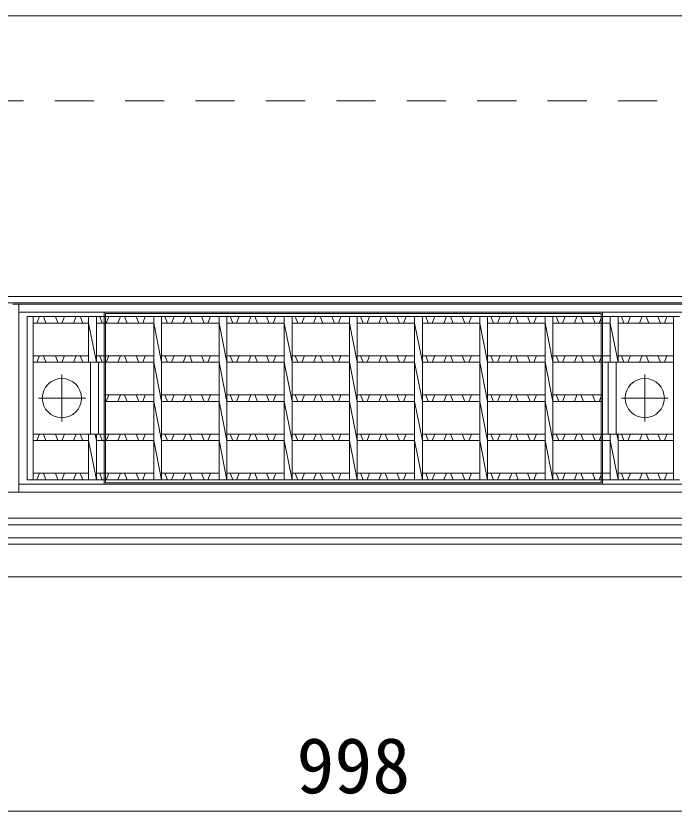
# Model space of a CAD drawing. Units: millimetres at full size, sheet at 1:40; details may follow other scales. Extents: x -1934 to 44546, y -100881 to -70395.
# Drawn here: x 1411 to 1915, y -94801 to -94191 of the extents above; entities that cross this region are included whole.
import ezdxf
from ezdxf.enums import TextEntityAlignment as Align

# ---------------------------------------------------------------- set-up
doc = ezdxf.new("R2010")
doc.units = ezdxf.units.MM
doc.header["$LTSCALE"] = 40
doc.linetypes.add('CHAIN', pattern=[18.5, 12, -1.5, 3.5, -1.5])
doc.linetypes.add('USER2', pattern=[1.35, 0.75, -0.6])
for name, color, linetype, lineweight in [('0_2', 7, 'Continuous', 13), ('エンボス', 4, 'Continuous', 5), ('グレーチング', 7, 'USER2', 5), ('中心線', 1, 'CHAIN', 9), ('受枠', 3, 'USER2', 5), ('本体', 2, 'Continuous', 13)]:
    doc.layers.add(name, color=color, linetype=linetype, lineweight=lineweight)
doc.styles.add('ＭＳ ゴシック', font='')
doc.styles.get('ＭＳ ゴシック').set_extended_font_data('MS Gothic')

msp = doc.modelspace()

# ---------------------------------------------------------------- linework, layer by layer
at = {"layer": '0_2'}
msp.add_line((1170.3, -94800.9), (2168.3, -94800.9), dxfattribs=at)
at = {"layer": 'エンボス'}
for p, q in [((1426.63, -94426.86), (1428.63, -94421.86)), ((1431.63, -94421.86), (1433.63, -94426.86)), ((1442.8, -94426.86), (1440.8, -94421.86)), ((1447.8, -94421.86), (1445.8, -94426.86)), ((1454.8, -94426.86), (1456.8, -94421.86)), ((1459.8, -94421.86), (1461.8, -94426.86)), ((1476.8, -94426.86), (1474.8, -94421.86)), ((1481.8, -94421.86), (1479.8, -94426.86)), ((1488.8, -94426.86), (1490.8, -94421.86)), ((1493.8, -94421.86), (1495.8, -94426.86)), ((1504.8, -94426.86), (1502.8, -94421.86)), ((1509.8, -94421.86), (1507.8, -94426.86)), ((1526.8, -94426.86), (1524.8, -94421.86)), ((1531.8, -94421.86), (1529.8, -94426.86)), ((1538.8, -94426.86), (1540.8, -94421.86)), ((1543.8, -94421.86), (1545.8, -94426.86)), ((1554.8, -94426.86), (1552.8, -94421.86)), ((1559.8, -94421.86), (1557.8, -94426.86)), ((1576.8, -94426.86), (1574.8, -94421.86)), ((1581.8, -94421.86), (1579.8, -94426.86)), ((1588.8, -94426.86), (1590.8, -94421.86)), ((1593.8, -94421.86), (1595.8, -94426.86)), ((1604.8, -94426.86), (1602.8, -94421.86)), ((1609.8, -94421.86), (1607.8, -94426.86)), ((1626.8, -94426.86), (1624.8, -94421.86)), ((1631.8, -94421.86), (1629.8, -94426.86)), ((1638.8, -94426.86), (1640.8, -94421.86)), ((1643.8, -94421.86), (1645.8, -94426.86)), ((1654.8, -94426.86), (1652.8, -94421.86)), ((1659.8, -94421.86), (1657.8, -94426.86)), ((1676.8, -94426.86), (1674.8, -94421.86)), ((1681.8, -94421.86), (1679.8, -94426.86)), ((1688.8, -94426.86), (1690.8, -94421.86)), ((1693.8, -94421.86), (1695.8, -94426.86)), ((1704.8, -94426.86), (1702.8, -94421.86)), ((1709.8, -94421.86), (1707.8, -94426.86)), ((1726.8, -94426.86), (1724.8, -94421.86)), ((1731.8, -94421.86), (1729.8, -94426.86)), ((1738.8, -94426.86), (1740.8, -94421.86)), ((1743.8, -94421.86), (1745.8, -94426.86)), ((1754.8, -94426.86), (1752.8, -94421.86)), ((1759.8, -94421.86), (1757.8, -94426.86)), ((1776.8, -94426.86), (1774.8, -94421.86)), ((1781.8, -94421.86), (1779.8, -94426.86)), ((1788.8, -94426.86), (1790.8, -94421.86)), ((1793.8, -94421.86), (1795.8, -94426.86)), ((1804.8, -94426.86), (1802.8, -94421.86)), ((1809.8, -94421.86), (1807.8, -94426.86)), ((1826.8, -94426.86), (1824.8, -94421.86)), ((1831.8, -94421.86), (1829.8, -94426.86)), ((1838.8, -94426.86), (1840.8, -94421.86)), ((1843.8, -94421.86), (1845.8, -94426.86)), ((1854.8, -94426.86), (1852.8, -94421.86)), ((1859.8, -94421.86), (1857.8, -94426.86)), ((1876.8, -94426.86), (1874.8, -94421.86)), ((1881.8, -94421.86), (1879.8, -94426.86)), ((1888.8, -94426.86), (1890.8, -94421.86)), ((1893.8, -94421.86), (1895.8, -94426.86)), ((1904.8, -94426.86), (1902.8, -94421.86)), ((1909.8, -94421.86), (1907.8, -94426.86)), ((1426.63, -94456.86), (1428.63, -94451.86)), ((1431.63, -94451.86), (1433.63, -94456.86)), ((1442.8, -94456.86), (1440.8, -94451.86)), ((1447.8, -94451.86), (1445.8, -94456.86)), ((1454.8, -94456.86), (1456.8, -94451.86)), ((1459.8, -94451.86), (1461.8, -94456.86)), ((1476.8, -94456.86), (1474.8, -94451.86)), ((1481.8, -94451.86), (1479.8, -94456.86)), ((1488.8, -94456.86), (1490.8, -94451.86)), ((1493.8, -94451.86), (1495.8, -94456.86)), ((1504.8, -94456.86), (1502.8, -94451.86)), ((1509.8, -94451.86), (1507.8, -94456.86)), ((1526.8, -94456.86), (1524.8, -94451.86)), ((1531.8, -94451.86), (1529.8, -94456.86)), ((1538.8, -94456.86), (1540.8, -94451.86)), ((1543.8, -94451.86), (1545.8, -94456.86)), ((1554.8, -94456.86), (1552.8, -94451.86)), ((1559.8, -94451.86), (1557.8, -94456.86)), ((1576.8, -94456.86), (1574.8, -94451.86)), ((1581.8, -94451.86), (1579.8, -94456.86)), ((1588.8, -94456.86), (1590.8, -94451.86)), ((1593.8, -94451.86), (1595.8, -94456.86)), ((1604.8, -94456.86), (1602.8, -94451.86)), ((1609.8, -94451.86), (1607.8, -94456.86)), ((1626.8, -94456.86), (1624.8, -94451.86)), ((1631.8, -94451.86), (1629.8, -94456.86)), ((1638.8, -94456.86), (1640.8, -94451.86)), ((1643.8, -94451.86), (1645.8, -94456.86)), ((1654.8, -94456.86), (1652.8, -94451.86)), ((1659.8, -94451.86), (1657.8, -94456.86)), ((1676.8, -94456.86), (1674.8, -94451.86)), ((1681.8, -94451.86), (1679.8, -94456.86)), ((1688.8, -94456.86), (1690.8, -94451.86)), ((1693.8, -94451.86), (1695.8, -94456.86)), ((1704.8, -94456.86), (1702.8, -94451.86)), ((1709.8, -94451.86), (1707.8, -94456.86)), ((1726.8, -94456.86), (1724.8, -94451.86)), ((1731.8, -94451.86), (1729.8, -94456.86)), ((1738.8, -94456.86), (1740.8, -94451.86)), ((1743.8, -94451.86), (1745.8, -94456.86)), ((1754.8, -94456.86), (1752.8, -94451.86)), ((1759.8, -94451.86), (1757.8, -94456.86)), ((1776.8, -94456.86), (1774.8, -94451.86)), ((1781.8, -94451.86), (1779.8, -94456.86)), ((1788.8, -94456.86), (1790.8, -94451.86)), ((1793.8, -94451.86), (1795.8, -94456.86)), ((1804.8, -94456.86), (1802.8, -94451.86)), ((1809.8, -94451.86), (1807.8, -94456.86)), ((1826.8, -94456.86), (1824.8, -94451.86)), ((1831.8, -94451.86), (1829.8, -94456.86)), ((1838.8, -94456.86), (1840.8, -94451.86)), ((1843.8, -94451.86), (1845.8, -94456.86)), ((1854.8, -94456.86), (1852.8, -94451.86)), ((1859.8, -94451.86), (1857.8, -94456.86)), ((1876.8, -94456.86), (1874.8, -94451.86)), ((1881.8, -94451.86), (1879.8, -94456.86)), ((1888.8, -94456.86), (1890.8, -94451.86)), ((1893.8, -94451.86), (1895.8, -94456.86)), ((1904.8, -94456.86), (1902.8, -94451.86)), ((1909.8, -94451.86), (1907.8, -94456.86)), ((1481.8, -94481.86), (1479.8, -94486.86)), ((1488.8, -94486.86), (1490.8, -94481.86)), ((1493.8, -94481.86), (1495.8, -94486.86)), ((1504.8, -94486.86), (1502.8, -94481.86)), ((1509.8, -94481.86), (1507.8, -94486.86)), ((1526.8, -94486.86), (1524.8, -94481.86)), ((1531.8, -94481.86), (1529.8, -94486.86)), ((1538.8, -94486.86), (1540.8, -94481.86)), ((1543.8, -94481.86), (1545.8, -94486.86)), ((1554.8, -94486.86), (1552.8, -94481.86)), ((1559.8, -94481.86), (1557.8, -94486.86)), ((1576.8, -94486.86), (1574.8, -94481.86)), ((1581.8, -94481.86), (1579.8, -94486.86)), ((1588.8, -94486.86), (1590.8, -94481.86)), ((1593.8, -94481.86), (1595.8, -94486.86)), ((1604.8, -94486.86), (1602.8, -94481.86)), ((1609.8, -94481.86), (1607.8, -94486.86)), ((1626.8, -94486.86), (1624.8, -94481.86)), ((1631.8, -94481.86), (1629.8, -94486.86)), ((1638.8, -94486.86), (1640.8, -94481.86)), ((1643.8, -94481.86), (1645.8, -94486.86)), ((1654.8, -94486.86), (1652.8, -94481.86)), ((1659.8, -94481.86), (1657.8, -94486.86)), ((1676.8, -94486.86), (1674.8, -94481.86)), ((1681.8, -94481.86), (1679.8, -94486.86)), ((1688.8, -94486.86), (1690.8, -94481.86)), ((1693.8, -94481.86), (1695.8, -94486.86)), ((1704.8, -94486.86), (1702.8, -94481.86)), ((1709.8, -94481.86), (1707.8, -94486.86)), ((1726.8, -94486.86), (1724.8, -94481.86)), ((1731.8, -94481.86), (1729.8, -94486.86)), ((1738.8, -94486.86), (1740.8, -94481.86)), ((1743.8, -94481.86), (1745.8, -94486.86)), ((1754.8, -94486.86), (1752.8, -94481.86)), ((1759.8, -94481.86), (1757.8, -94486.86)), ((1776.8, -94486.86), (1774.8, -94481.86)), ((1781.8, -94481.86), (1779.8, -94486.86)), ((1788.8, -94486.86), (1790.8, -94481.86)), ((1793.8, -94481.86), (1795.8, -94486.86)), ((1804.8, -94486.86), (1802.8, -94481.86)), ((1809.8, -94481.86), (1807.8, -94486.86)), ((1826.8, -94486.86), (1824.8, -94481.86)), ((1831.8, -94481.86), (1829.8, -94486.86)), ((1838.8, -94486.86), (1840.8, -94481.86)), ((1843.8, -94481.86), (1845.8, -94486.86)), ((1854.8, -94486.86), (1852.8, -94481.86)), ((1859.8, -94481.86), (1857.8, -94486.86)), ((1426.63, -94516.86), (1428.63, -94511.86)), ((1431.63, -94511.86), (1433.63, -94516.86)), ((1442.8, -94516.86), (1440.8, -94511.86)), ((1447.8, -94511.86), (1445.8, -94516.86)), ((1454.8, -94516.86), (1456.8, -94511.86)), ((1459.8, -94511.86), (1461.8, -94516.86)), ((1476.8, -94516.86), (1474.8, -94511.86)), ((1481.8, -94511.86), (1479.8, -94516.86)), ((1488.8, -94516.86), (1490.8, -94511.86)), ((1493.8, -94511.86), (1495.8, -94516.86)), ((1504.8, -94516.86), (1502.8, -94511.86)), ((1509.8, -94511.86), (1507.8, -94516.86)), ((1526.8, -94516.86), (1524.8, -94511.86)), ((1531.8, -94511.86), (1529.8, -94516.86)), ((1538.8, -94516.86), (1540.8, -94511.86)), ((1543.8, -94511.86), (1545.8, -94516.86)), ((1554.8, -94516.86), (1552.8, -94511.86)), ((1559.8, -94511.86), (1557.8, -94516.86)), ((1576.8, -94516.86), (1574.8, -94511.86)), ((1581.8, -94511.86), (1579.8, -94516.86)), ((1588.8, -94516.86), (1590.8, -94511.86)), ((1593.8, -94511.86), (1595.8, -94516.86)), ((1604.8, -94516.86), (1602.8, -94511.86)), ((1609.8, -94511.86), (1607.8, -94516.86)), ((1626.8, -94516.86), (1624.8, -94511.86)), ((1631.8, -94511.86), (1629.8, -94516.86)), ((1638.8, -94516.86), (1640.8, -94511.86)), ((1643.8, -94511.86), (1645.8, -94516.86)), ((1654.8, -94516.86), (1652.8, -94511.86)), ((1659.8, -94511.86), (1657.8, -94516.86)), ((1676.8, -94516.86), (1674.8, -94511.86)), ((1681.8, -94511.86), (1679.8, -94516.86)), ((1688.8, -94516.86), (1690.8, -94511.86)), ((1693.8, -94511.86), (1695.8, -94516.86)), ((1704.8, -94516.86), (1702.8, -94511.86)), ((1709.8, -94511.86), (1707.8, -94516.86)), ((1726.8, -94516.86), (1724.8, -94511.86)), ((1731.8, -94511.86), (1729.8, -94516.86)), ((1738.8, -94516.86), (1740.8, -94511.86)), ((1743.8, -94511.86), (1745.8, -94516.86)), ((1754.8, -94516.86), (1752.8, -94511.86)), ((1759.8, -94511.86), (1757.8, -94516.86)), ((1776.8, -94516.86), (1774.8, -94511.86)), ((1781.8, -94511.86), (1779.8, -94516.86)), ((1788.8, -94516.86), (1790.8, -94511.86)), ((1793.8, -94511.86), (1795.8, -94516.86)), ((1804.8, -94516.86), (1802.8, -94511.86)), ((1809.8, -94511.86), (1807.8, -94516.86)), ((1826.8, -94516.86), (1824.8, -94511.86)), ((1831.8, -94511.86), (1829.8, -94516.86)), ((1838.8, -94516.86), (1840.8, -94511.86)), ((1843.8, -94511.86), (1845.8, -94516.86)), ((1854.8, -94516.86), (1852.8, -94511.86)), ((1859.8, -94511.86), (1857.8, -94516.86)), ((1876.8, -94516.86), (1874.8, -94511.86)), ((1881.8, -94511.86), (1879.8, -94516.86)), ((1888.8, -94516.86), (1890.8, -94511.86)), ((1893.8, -94511.86), (1895.8, -94516.86)), ((1904.8, -94516.86), (1902.8, -94511.86)), ((1909.8, -94511.86), (1907.8, -94516.86)), ((1426.63, -94546.86), (1428.63, -94541.86)), ((1431.63, -94541.86), (1433.63, -94546.86)), ((1442.8, -94546.86), (1440.8, -94541.86)), ((1447.8, -94541.86), (1445.8, -94546.86)), ((1454.8, -94546.86), (1456.8, -94541.86)), ((1459.8, -94541.86), (1461.8, -94546.86)), ((1476.8, -94546.86), (1474.8, -94541.86)), ((1481.8, -94541.86), (1479.8, -94546.86)), ((1488.8, -94546.86), (1490.8, -94541.86)), ((1493.8, -94541.86), (1495.8, -94546.86)), ((1504.8, -94546.86), (1502.8, -94541.86)), ((1509.8, -94541.86), (1507.8, -94546.86)), ((1526.8, -94546.86), (1524.8, -94541.86)), ((1531.8, -94541.86), (1529.8, -94546.86)), ((1538.8, -94546.86), (1540.8, -94541.86)), ((1543.8, -94541.86), (1545.8, -94546.86)), ((1554.8, -94546.86), (1552.8, -94541.86)), ((1559.8, -94541.86), (1557.8, -94546.86)), ((1576.8, -94546.86), (1574.8, -94541.86)), ((1581.8, -94541.86), (1579.8, -94546.86)), ((1588.8, -94546.86), (1590.8, -94541.86)), ((1593.8, -94541.86), (1595.8, -94546.86)), ((1604.8, -94546.86), (1602.8, -94541.86)), ((1609.8, -94541.86), (1607.8, -94546.86)), ((1626.8, -94546.86), (1624.8, -94541.86)), ((1631.8, -94541.86), (1629.8, -94546.86)), ((1638.8, -94546.86), (1640.8, -94541.86)), ((1643.8, -94541.86), (1645.8, -94546.86)), ((1654.8, -94546.86), (1652.8, -94541.86)), ((1659.8, -94541.86), (1657.8, -94546.86)), ((1676.8, -94546.86), (1674.8, -94541.86)), ((1681.8, -94541.86), (1679.8, -94546.86)), ((1688.8, -94546.86), (1690.8, -94541.86)), ((1693.8, -94541.86), (1695.8, -94546.86)), ((1704.8, -94546.86), (1702.8, -94541.86)), ((1709.8, -94541.86), (1707.8, -94546.86)), ((1726.8, -94546.86), (1724.8, -94541.86)), ((1731.8, -94541.86), (1729.8, -94546.86)), ((1738.8, -94546.86), (1740.8, -94541.86)), ((1743.8, -94541.86), (1745.8, -94546.86)), ((1754.8, -94546.86), (1752.8, -94541.86)), ((1759.8, -94541.86), (1757.8, -94546.86)), ((1776.8, -94546.86), (1774.8, -94541.86)), ((1781.8, -94541.86), (1779.8, -94546.86)), ((1788.8, -94546.86), (1790.8, -94541.86)), ((1793.8, -94541.86), (1795.8, -94546.86)), ((1804.8, -94546.86), (1802.8, -94541.86)), ((1809.8, -94541.86), (1807.8, -94546.86)), ((1826.8, -94546.86), (1824.8, -94541.86)), ((1831.8, -94541.86), (1829.8, -94546.86)), ((1838.8, -94546.86), (1840.8, -94541.86)), ((1843.8, -94541.86), (1845.8, -94546.86)), ((1854.8, -94546.86), (1852.8, -94541.86)), ((1859.8, -94541.86), (1857.8, -94546.86)), ((1876.8, -94546.86), (1874.8, -94541.86)), ((1881.8, -94541.86), (1879.8, -94546.86)), ((1888.8, -94546.86), (1890.8, -94541.86)), ((1893.8, -94541.86), (1895.8, -94546.86)), ((1904.8, -94546.86), (1902.8, -94541.86)), ((1909.8, -94541.86), (1907.8, -94546.86))]:
    msp.add_line(p, q, dxfattribs=at)
at = {"layer": 'グレーチング', "linetype": 'Continuous'}
for p, q in [((1419.3, -94546.86), (1419.3, -94421.86)), ((1919.3, -94421.86), (1419.3, -94421.86)), ((1423.8, -94546.86), (1423.8, -94421.86)), ((1466.3, -94456.86), (1466.3, -94421.86)), ((1472.3, -94456.86), (1472.3, -94421.86)), ((1516.3, -94546.86), (1516.3, -94421.86)), ((1522.3, -94546.86), (1522.3, -94421.86)), ((1566.3, -94546.86), (1566.3, -94421.86)), ((1572.3, -94546.86), (1572.3, -94421.86)), ((1616.3, -94546.86), (1616.3, -94421.86)), ((1622.3, -94546.86), (1622.3, -94421.86)), ((1666.3, -94546.86), (1666.3, -94421.86)), ((1672.3, -94546.86), (1672.3, -94421.86)), ((1716.3, -94546.86), (1716.3, -94421.86)), ((1722.3, -94546.86), (1722.3, -94421.86)), ((1766.3, -94546.86), (1766.3, -94421.86)), ((1772.3, -94546.86), (1772.3, -94421.86)), ((1816.3, -94546.86), (1816.3, -94421.86)), ((1822.3, -94546.86), (1822.3, -94421.86)), ((1866.3, -94456.86), (1866.3, -94421.86)), ((1872.3, -94456.86), (1872.3, -94421.86)), ((1914.8, -94421.86), (1914.8, -94546.86)), ((1466.3, -94426.86), (1423.8, -94426.86)), ((1472.3, -94456.86), (1466.3, -94426.86)), ((1516.3, -94426.86), (1472.3, -94426.86)), ((1522.3, -94456.86), (1516.3, -94426.86)), ((1566.3, -94426.86), (1522.3, -94426.86)), ((1572.3, -94456.86), (1566.3, -94426.86)), ((1616.3, -94426.86), (1572.3, -94426.86)), ((1622.3, -94456.86), (1616.3, -94426.86)), ((1666.3, -94426.86), (1622.3, -94426.86)), ((1672.3, -94456.86), (1666.3, -94426.86)), ((1716.3, -94426.86), (1672.3, -94426.86)), ((1722.3, -94456.86), (1716.3, -94426.86)), ((1766.3, -94426.86), (1722.3, -94426.86)), ((1772.3, -94456.86), (1766.3, -94426.86)), ((1816.3, -94426.86), (1772.3, -94426.86)), ((1822.3, -94456.86), (1816.3, -94426.86)), ((1866.3, -94426.86), (1822.3, -94426.86)), ((1872.3, -94456.86), (1866.3, -94426.86)), ((1914.8, -94426.86), (1872.3, -94426.86)), ((1466.3, -94451.86), (1423.8, -94451.86)), ((1516.3, -94451.86), (1472.3, -94451.86)), ((1566.3, -94451.86), (1522.3, -94451.86)), ((1616.3, -94451.86), (1572.3, -94451.86)), ((1666.3, -94451.86), (1622.3, -94451.86)), ((1716.3, -94451.86), (1672.3, -94451.86)), ((1766.3, -94451.86), (1722.3, -94451.86)), ((1816.3, -94451.86), (1772.3, -94451.86)), ((1866.3, -94451.86), (1822.3, -94451.86)), ((1914.8, -94451.86), (1872.3, -94451.86)), ((1516.3, -94456.86), (1423.8, -94456.86)), ((1467.8, -94456.86), (1467.8, -94511.86)), ((1473.8, -94456.86), (1473.8, -94511.86)), ((1478.3, -94456.86), (1478.3, -94511.86)), ((1522.3, -94486.86), (1516.3, -94456.86)), ((1566.3, -94456.86), (1522.3, -94456.86)), ((1572.3, -94486.86), (1566.3, -94456.86)), ((1616.3, -94456.86), (1572.3, -94456.86)), ((1622.3, -94486.86), (1616.3, -94456.86)), ((1666.3, -94456.86), (1622.3, -94456.86)), ((1672.3, -94486.86), (1666.3, -94456.86)), ((1716.3, -94456.86), (1672.3, -94456.86)), ((1722.3, -94486.86), (1716.3, -94456.86)), ((1766.3, -94456.86), (1722.3, -94456.86)), ((1772.3, -94486.86), (1766.3, -94456.86)), ((1816.3, -94456.86), (1772.3, -94456.86)), ((1822.3, -94486.86), (1816.3, -94456.86)), ((1914.8, -94456.86), (1822.3, -94456.86)), ((1860.3, -94456.86), (1860.3, -94511.86)), ((1864.8, -94456.86), (1864.8, -94511.86)), ((1870.8, -94456.86), (1870.8, -94511.86)), ((1516.3, -94481.86), (1478.3, -94481.86)), ((1566.3, -94481.86), (1522.3, -94481.86)), ((1616.3, -94481.86), (1572.3, -94481.86)), ((1666.3, -94481.86), (1622.3, -94481.86)), ((1716.3, -94481.86), (1672.3, -94481.86)), ((1766.3, -94481.86), (1722.3, -94481.86)), ((1816.3, -94481.86), (1772.3, -94481.86)), ((1860.3, -94481.86), (1822.3, -94481.86)), ((1516.3, -94486.86), (1478.3, -94486.86)), ((1522.3, -94516.86), (1516.3, -94486.86)), ((1566.3, -94486.86), (1522.3, -94486.86)), ((1572.3, -94516.86), (1566.3, -94486.86)), ((1616.3, -94486.86), (1572.3, -94486.86)), ((1622.3, -94516.86), (1616.3, -94486.86)), ((1666.3, -94486.86), (1622.3, -94486.86)), ((1672.3, -94516.86), (1666.3, -94486.86)), ((1716.3, -94486.86), (1672.3, -94486.86)), ((1722.3, -94516.86), (1716.3, -94486.86)), ((1766.3, -94486.86), (1722.3, -94486.86)), ((1772.3, -94516.86), (1766.3, -94486.86)), ((1816.3, -94486.86), (1772.3, -94486.86)), ((1822.3, -94516.86), (1816.3, -94486.86)), ((1860.3, -94486.86), (1822.3, -94486.86)), ((1516.3, -94511.86), (1423.8, -94511.86)), ((1466.3, -94546.86), (1466.3, -94511.86)), ((1472.3, -94516.86), (1471.3, -94511.86)), ((1472.3, -94546.86), (1472.3, -94511.86)), ((1566.3, -94511.86), (1522.3, -94511.86)), ((1616.3, -94511.86), (1572.3, -94511.86)), ((1666.3, -94511.86), (1622.3, -94511.86)), ((1716.3, -94511.86), (1672.3, -94511.86)), ((1766.3, -94511.86), (1722.3, -94511.86)), ((1816.3, -94511.86), (1772.3, -94511.86)), ((1914.8, -94511.86), (1822.3, -94511.86)), ((1866.3, -94546.86), (1866.3, -94511.86)), ((1872.3, -94516.86), (1871.3, -94511.86)), ((1872.3, -94546.86), (1872.3, -94511.86)), ((1466.3, -94516.86), (1423.8, -94516.86)), ((1472.3, -94546.86), (1466.3, -94516.86)), ((1516.3, -94516.86), (1472.3, -94516.86)), ((1522.3, -94546.86), (1516.3, -94516.86)), ((1566.3, -94516.86), (1522.3, -94516.86)), ((1572.3, -94546.86), (1566.3, -94516.86)), ((1616.3, -94516.86), (1572.3, -94516.86)), ((1622.3, -94546.86), (1616.3, -94516.86)), ((1666.3, -94516.86), (1622.3, -94516.86)), ((1672.3, -94546.86), (1666.3, -94516.86)), ((1716.3, -94516.86), (1672.3, -94516.86)), ((1722.3, -94546.86), (1716.3, -94516.86)), ((1766.3, -94516.86), (1722.3, -94516.86)), ((1772.3, -94546.86), (1766.3, -94516.86)), ((1816.3, -94516.86), (1772.3, -94516.86)), ((1822.3, -94546.86), (1816.3, -94516.86)), ((1866.3, -94516.86), (1822.3, -94516.86)), ((1872.3, -94546.86), (1866.3, -94516.86)), ((1914.8, -94516.86), (1872.3, -94516.86)), ((1466.3, -94541.86), (1423.8, -94541.86)), ((1516.3, -94541.86), (1472.3, -94541.86)), ((1566.3, -94541.86), (1522.3, -94541.86)), ((1616.3, -94541.86), (1572.3, -94541.86)), ((1666.3, -94541.86), (1622.3, -94541.86)), ((1716.3, -94541.86), (1672.3, -94541.86)), ((1766.3, -94541.86), (1722.3, -94541.86)), ((1816.3, -94541.86), (1772.3, -94541.86)), ((1866.3, -94541.86), (1822.3, -94541.86)), ((1914.8, -94541.86), (1872.3, -94541.86)), ((1919.3, -94546.86), (1419.3, -94546.86))]:
    msp.add_line(p, q, dxfattribs=at)
for centre in [(1445.8, -94484.36), (1892.8, -94484.36)]:
    msp.add_circle(centre, 15, dxfattribs=at)
at = {"layer": '中心線'}
for p, q in [((1445.8, -94502.36), (1445.8, -94466.36)), ((1892.8, -94502.36), (1892.8, -94466.36)), ((1463.8, -94484.36), (1427.8, -94484.36)), ((1874.8, -94484.36), (1910.8, -94484.36))]:
    msp.add_line(p, q, dxfattribs=at)
at = {"layer": '受枠', "linetype": 'Continuous', "lineweight": 9}
for p, q in [((1930.3, -94412.36), (1408.3, -94412.36)), ((1412.8, -94556.36), (1412.8, -94412.36)), ((1925.8, -94418.36), (1412.8, -94418.36)), ((1478.3, -94418.36), (1478.3, -94550.36)), ((1860.3, -94550.36), (1860.3, -94418.36)), ((1925.8, -94550.36), (1412.8, -94550.36)), ((1930.3, -94556.36), (1408.3, -94556.36))]:
    msp.add_line(p, q, dxfattribs=at)
at = {"layer": '本体'}
for p, q in [((1170.3, -94191.36), (2168.3, -94191.36)), ((1174.8, -94411.36), (2163.8, -94411.36)), ((1170.3, -94621.36), (2168.3, -94621.36))]:
    msp.add_line(p, q, dxfattribs=at)
at = {"layer": '本体', "linetype": 'USER2'}
for p, q in [((1170.3, -94256.36), (2168.3, -94256.36)), ((1170.3, -94556.36), (2168.3, -94556.36))]:
    msp.add_line(p, q, dxfattribs=at)
at = {"layer": '本体', "lineweight": 5}
for p, q in [((1170.3, -94406.36), (2168.3, -94406.36)), ((1479.3, -94419.36), (1479.3, -94549.36)), ((1479.3, -94419.36), (1859.3, -94419.36)), ((1859.3, -94419.36), (1859.3, -94549.36)), ((1479.3, -94549.36), (1859.3, -94549.36)), ((1170.3, -94576.36), (2168.3, -94576.36)), ((1170.3, -94596.36), (2168.3, -94596.36))]:
    msp.add_line(p, q, dxfattribs=at)
at = {"layer": '本体', "lineweight": 9}
for p, q in [((1170.3, -94581.36), (2168.3, -94581.36)), ((1170.3, -94591.36), (2168.3, -94591.36))]:
    msp.add_line(p, q, dxfattribs=at)

# ---------------------------------------------------------------- texts
at = {"layer": '0_2', "style": 'ＭＳ ゴシック'}
msp.add_text('998', height=42.72, dxfattribs=at).set_placement((1669.3, -94765.9), align=Align.MIDDLE_CENTER)

doc.saveas('drawing.dxf')
